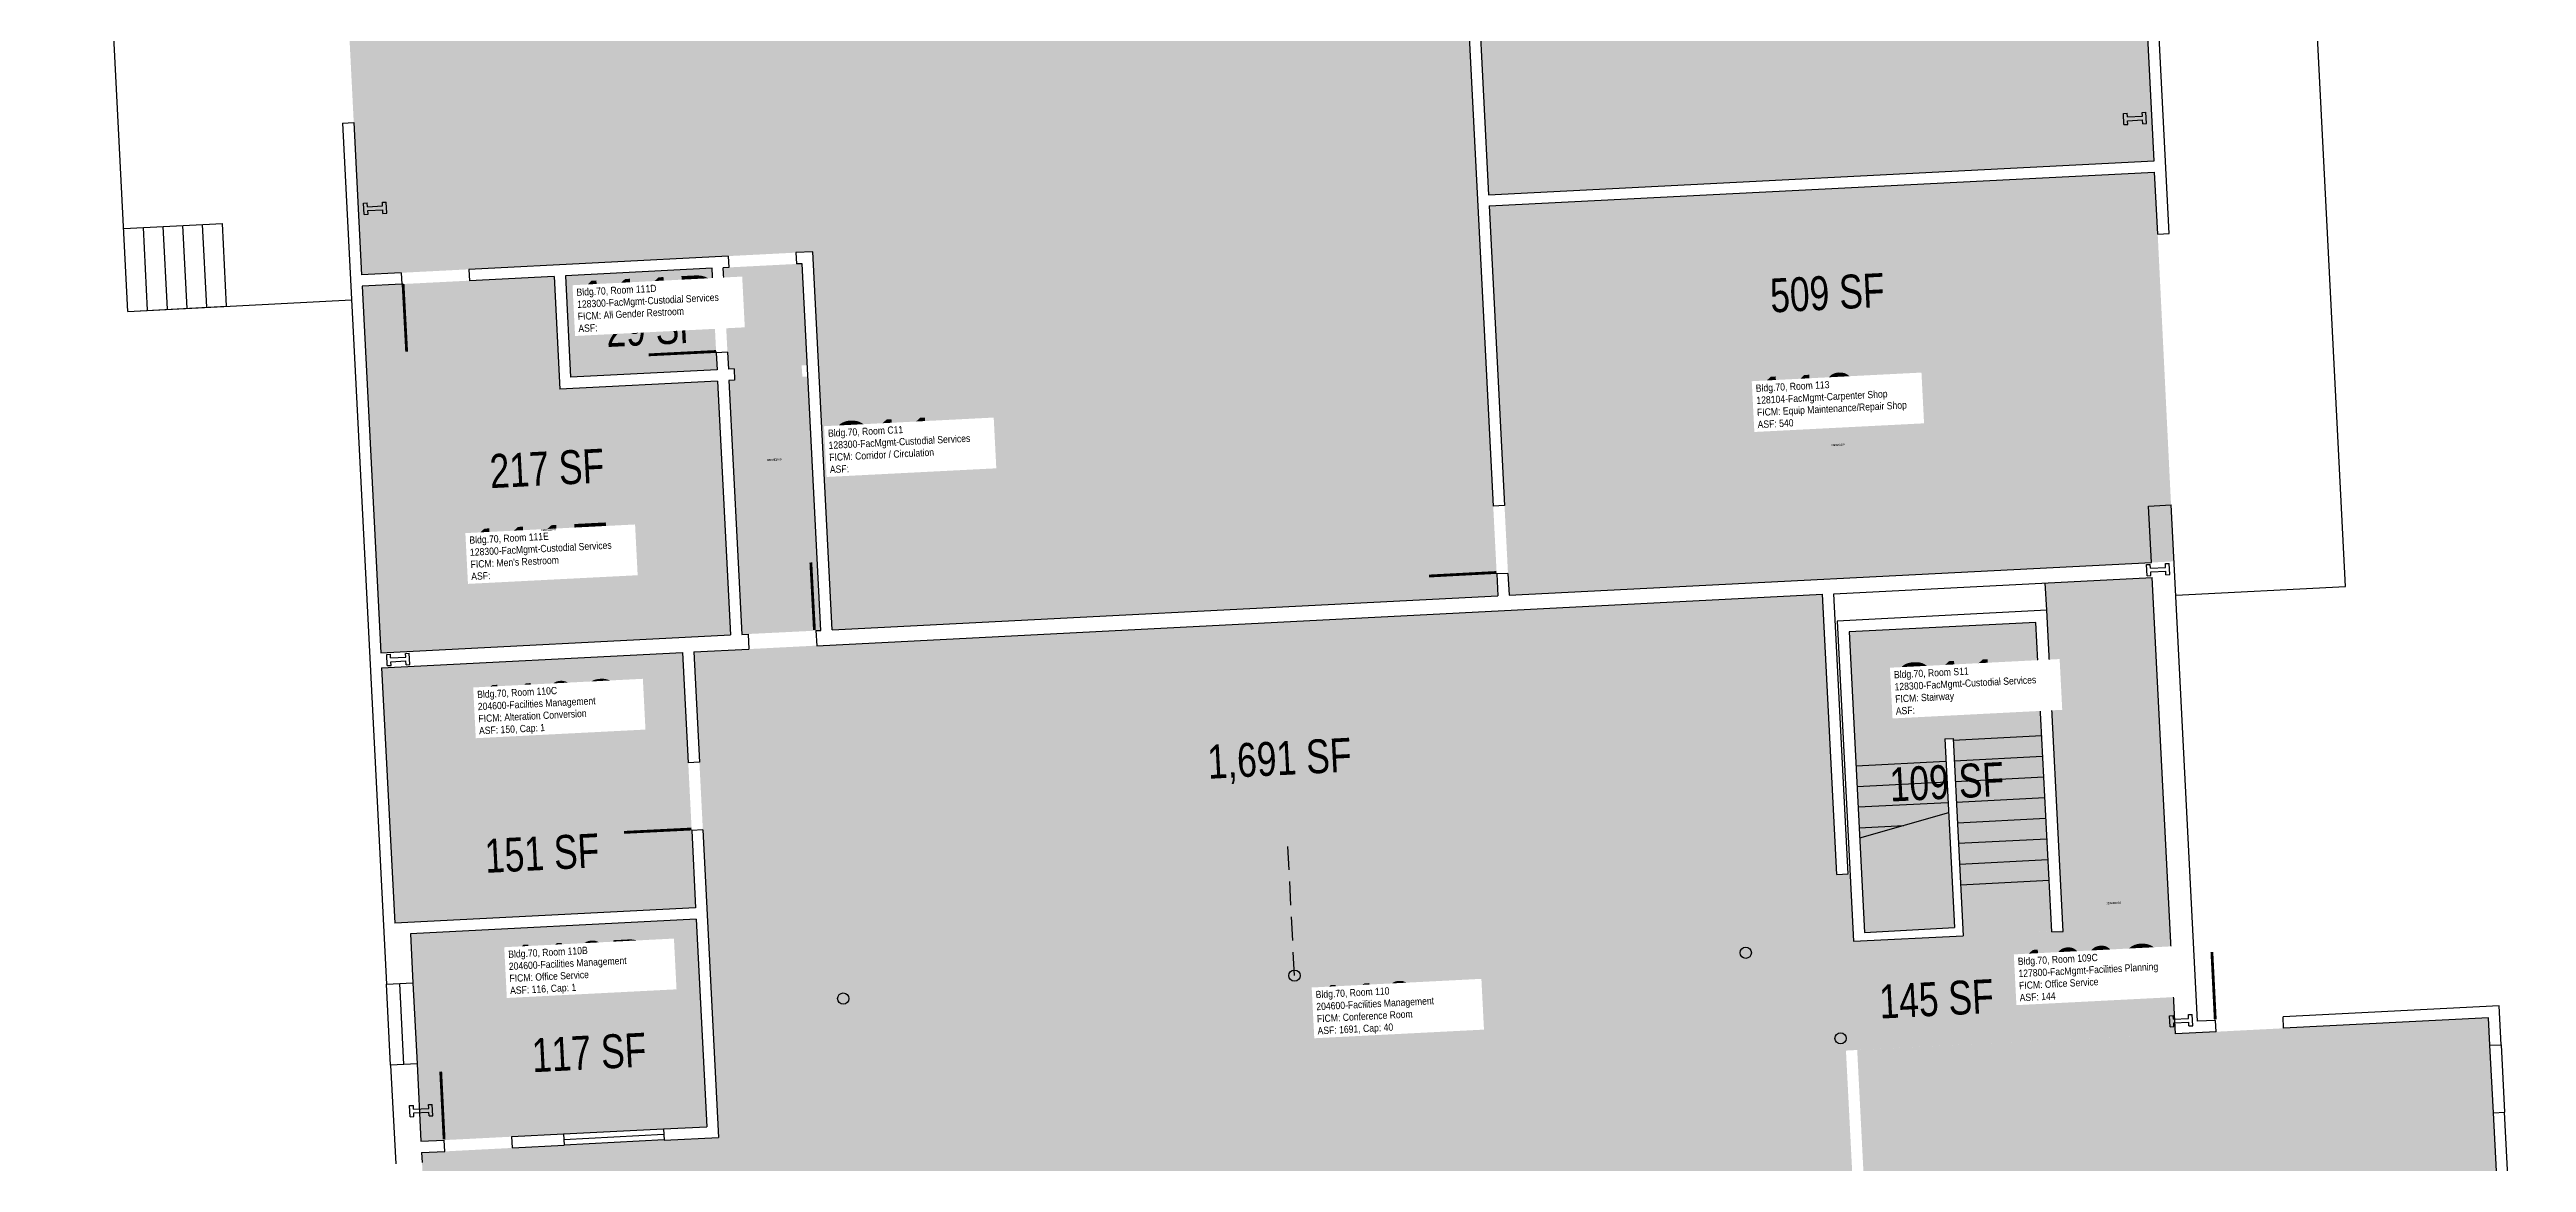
# Model space of a CAD drawing. Header units: inches. Extents: x 69217536 to 69218852, y 27687196 to 27690610.
# Drawn here: x 69217536 to 69218852, y 27688848 to 27689439 of the extents above; entities that cross this region are included whole.
import ezdxf
from ezdxf.enums import TextEntityAlignment as Align

# ---------------------------------------------------------------- set-up
doc = ezdxf.new("R2010")
doc.units = ezdxf.units.IN
doc.header["$LTSCALE"] = 50
doc.header["$MEASUREMENT"] = 0
doc.linetypes.add('DASHED2', pattern=[0.375, 0.25, -0.125])
for name, color, linetype in [('A-COLS', 5, 'CONTINUOUS'), ('A-DOOR', 2, 'CONTINUOUS'), ('A-FLOR', 3, 'CONTINUOUS'), ('A-GLAZ', 1, 'CONTINUOUS'), ('A-IDEN-RNUM', 7, 'CONTINUOUS'), ('A-IDEN-SNUM', 4, 'CONTINUOUS'), ('A-IDEN-VNUM', 4, 'CONTINUOUS'), ('A-SITE', 3, 'CONTINUOUS'), ('A-WALL', 5, 'CONTINUOUS'), ('AREA-TEXT', 3, 'CONTINUOUS'), ('Rooms-Category-Color', 7, 'CONTINUOUS'), ('Rooms-College-Color', 7, 'CONTINUOUS'), ('Rooms-Department-Color', 7, 'CONTINUOUS'), ('Rooms-Division-Color', 7, 'CONTINUOUS'), ('Rooms-Information', 7, 'CONTINUOUS')]:
    doc.layers.add(name, color=color, linetype=linetype)
doc.styles.add('CP_AREA', font='arial.ttf', dxfattribs={"height": 15})
doc.styles.add('CP_ROOMSNUMBER', font='arial.ttf', dxfattribs={"height": 1})
doc.styles.add('CP_ROOMVNUMBER', font='arial.ttf', dxfattribs={"width": 0.85, "height": 0.075})

msp = doc.modelspace()

# ---------------------------------------------------------------- hatches: boundary and pattern name
at = {"layer": 'Rooms-Category-Color', "linetype": 'ByBlock', "true_color": 0xe3c5e1}
for points in [[(69218639.5, 27689664.4), (69218628.4, 27689881.1), (69218604, 27690360.6), (69218587.5, 27690359.8), (69218250.4, 27690342.6), (69218283.5, 27689694.2), (69218300.5, 27689361.7), (69218654, 27689379.7)], [(69218277.5, 27689693.9), (69218255.6, 27690124.4), (69218198.8, 27690121.5), (69217982.9, 27690110.5), (69217791.2, 27690100.7), (69217662.3, 27690094.1), (69217672.7, 27689891.4), (69217688.6, 27689579.8), (69217697.7, 27689400), (69217701.9, 27689319.1), (69217722.8, 27689320.2), (69217932.5, 27689330.9), (69217941.5, 27689331.3), (69217951.8, 27689130.6), (69218305.4, 27689148.6)], [(69218654.3, 27689373.7), (69218300.8, 27689355.7), (69218311.4, 27689148.9), (69218664.6, 27689166.9), (69218663, 27689196.9)]]:
    msp.add_hatch(color=254, dxfattribs=at).paths.add_polyline_path(points)
at = {"layer": 'Rooms-Category-Color', "linetype": 'ByBlock', "true_color": 0xadadad}
for points in [[(69217890.7, 27689268.7), (69217890.2, 27689277.6), (69217888, 27689322.6), (69217810.1, 27689318.6), (69217812.8, 27689264.7)], [(69217938.9, 27689265.1), (69217936, 27689265), (69217935.6, 27689271), (69217938.6, 27689271.1), (69217935.9, 27689325), (69217932.9, 27689324.9), (69217893.9, 27689322.9), (69217896.2, 27689278), (69217896.7, 27689269), (69217899.7, 27689269.1), (69217900, 27689263.1), (69217897, 27689263), (69217903.9, 27689128.1), (69217907.2, 27689128.3), (69217945.8, 27689130.2)], [(69217891, 27689262.7), (69217807.1, 27689258.4), (69217804.1, 27689318.3), (69217723.2, 27689314.2), (69217702.2, 27689313.1), (69217712.1, 27689118.3), (69217897.9, 27689127.8)], [(69218599.6, 27688970), (69218591.2, 27689134.4), (69218492, 27689129.4), (69218500.2, 27688969.8), (69218547.9, 27688972.3), (69218542.8, 27689072.6), (69218547.2, 27689072.8), (69218552.5, 27688968), (69218599.6, 27688970.4)], [(69217712.5, 27689110.3), (69217719.5, 27688974.6), (69217879.3, 27688982.8), (69217872.4, 27689118.5)]]:
    msp.add_hatch(color=253, dxfattribs=at).paths.add_polyline_path(points)
at = {"layer": 'Rooms-Category-Color', "linetype": 'ByBlock', "true_color": 0xfa9ba3}
for points in [[(69218497.1, 27688774.9), (69218075.1, 27688753.3), (69217739.6, 27688736.3), (69217733.7, 27688852.8), (69217891.5, 27688860.9), (69217878.3, 27689118.8), (69218477.9, 27689149.4)], [(69218485.5, 27689000.6), (69218492.5, 27689000.9), (69218494.3, 27688965.1), (69218605.7, 27688970.7), (69218596.2, 27689155.4), (69218653, 27689158.3), (69218665.3, 27688915.9), (69218490.3, 27688907)], [(69217727.8, 27688969.1), (69217879.6, 27688976.8), (69217885.2, 27688866.5), (69217733.4, 27688858.8)], [(69218496.3, 27688907.3), (69218665.3, 27688915.9), (69218675.4, 27688718.9), (69218681.4, 27688719.2), (69218683.2, 27688683.9), (69218508.2, 27688675), (69218496.3, 27688907.3)], [(69218665.3, 27688915.9), (69218831.6, 27688924.4), (69218835.8, 27688843), (69218835.8, 27688843), (69218836.1, 27688837.1), (69218836.1, 27688837), (69218845.5, 27688653), (69218691.2, 27688645.1), (69218687.4, 27688719.5), (69218675.4, 27688718.9), (69218665.3, 27688915.9)]]:
    msp.add_hatch(color=241, dxfattribs=at).paths.add_polyline_path(points)
at = {"layer": 'Rooms-College-Color', "linetype": 'ByBlock', "true_color": 0x80bc67}
for points in [[(69218639.5, 27689664.4), (69218628.4, 27689881.1), (69218604, 27690360.6), (69218587.5, 27690359.8), (69218250.4, 27690342.6), (69218283.5, 27689694.2), (69218300.5, 27689361.7), (69218654, 27689379.7)], [(69218277.5, 27689693.9), (69218255.6, 27690124.4), (69218198.8, 27690121.5), (69217982.9, 27690110.5), (69217791.2, 27690100.7), (69217662.3, 27690094.1), (69217672.7, 27689891.4), (69217688.6, 27689579.8), (69217697.7, 27689400), (69217701.9, 27689319.1), (69217722.8, 27689320.2), (69217932.5, 27689330.9), (69217941.5, 27689331.3), (69217951.8, 27689130.6), (69218305.4, 27689148.6)], [(69218654.3, 27689373.7), (69218300.8, 27689355.7), (69218311.4, 27689148.9), (69218664.6, 27689166.9), (69218663, 27689196.9)], [(69218497.1, 27688774.9), (69218075.1, 27688753.3), (69217739.6, 27688736.3), (69217733.7, 27688852.8), (69217891.5, 27688860.9), (69217878.3, 27689118.8), (69218477.9, 27689149.4)], [(69218485.5, 27689000.6), (69218492.5, 27689000.9), (69218494.3, 27688965.1), (69218605.7, 27688970.7), (69218596.2, 27689155.4), (69218653, 27689158.3), (69218665.3, 27688915.9), (69218490.3, 27688907)], [(69217712.5, 27689110.3), (69217719.5, 27688974.6), (69217879.3, 27688982.8), (69217872.4, 27689118.5)], [(69217727.8, 27688969.1), (69217879.6, 27688976.8), (69217885.2, 27688866.5), (69217733.4, 27688858.8)], [(69218496.3, 27688907.3), (69218665.3, 27688915.9), (69218675.4, 27688718.9), (69218681.4, 27688719.2), (69218683.2, 27688683.9), (69218508.2, 27688675), (69218496.3, 27688907.3)], [(69218665.3, 27688915.9), (69218831.6, 27688924.4), (69218835.8, 27688843), (69218835.8, 27688843), (69218836.1, 27688837.1), (69218836.1, 27688837), (69218845.5, 27688653), (69218691.2, 27688645.1), (69218687.4, 27688719.5), (69218675.4, 27688718.9), (69218665.3, 27688915.9)]]:
    msp.add_hatch(color=83, dxfattribs=at).paths.add_polyline_path(points)
at = {"layer": 'Rooms-College-Color', "linetype": 'ByBlock', "true_color": 0xadadad}
for points in [[(69217890.7, 27689268.7), (69217890.2, 27689277.6), (69217888, 27689322.6), (69217810.1, 27689318.6), (69217812.8, 27689264.7)], [(69217938.9, 27689265.1), (69217936, 27689265), (69217935.6, 27689271), (69217938.6, 27689271.1), (69217935.9, 27689325), (69217932.9, 27689324.9), (69217893.9, 27689322.9), (69217896.2, 27689278), (69217896.7, 27689269), (69217899.7, 27689269.1), (69217900, 27689263.1), (69217897, 27689263), (69217903.9, 27689128.1), (69217907.2, 27689128.3), (69217945.8, 27689130.2)], [(69217891, 27689262.7), (69217807.1, 27689258.4), (69217804.1, 27689318.3), (69217723.2, 27689314.2), (69217702.2, 27689313.1), (69217712.1, 27689118.3), (69217897.9, 27689127.8)], [(69218599.6, 27688970), (69218591.2, 27689134.4), (69218492, 27689129.4), (69218500.2, 27688969.8), (69218547.9, 27688972.3), (69218542.8, 27689072.6), (69218547.2, 27689072.8), (69218552.5, 27688968), (69218599.6, 27688970.4)]]:
    msp.add_hatch(color=253, dxfattribs=at).paths.add_polyline_path(points)
at = {"layer": 'Rooms-Department-Color', "linetype": 'ByBlock', "true_color": 0x80bc67}
for points in [[(69218639.5, 27689664.4), (69218628.4, 27689881.1), (69218604, 27690360.6), (69218587.5, 27690359.8), (69218250.4, 27690342.6), (69218283.5, 27689694.2), (69218300.5, 27689361.7), (69218654, 27689379.7)], [(69218277.5, 27689693.9), (69218255.6, 27690124.4), (69218198.8, 27690121.5), (69217982.9, 27690110.5), (69217791.2, 27690100.7), (69217662.3, 27690094.1), (69217672.7, 27689891.4), (69217688.6, 27689579.8), (69217697.7, 27689400), (69217701.9, 27689319.1), (69217722.8, 27689320.2), (69217932.5, 27689330.9), (69217941.5, 27689331.3), (69217951.8, 27689130.6), (69218305.4, 27689148.6)], [(69218654.3, 27689373.7), (69218300.8, 27689355.7), (69218311.4, 27689148.9), (69218664.6, 27689166.9), (69218663, 27689196.9)], [(69218497.1, 27688774.9), (69218075.1, 27688753.3), (69217739.6, 27688736.3), (69217733.7, 27688852.8), (69217891.5, 27688860.9), (69217878.3, 27689118.8), (69218477.9, 27689149.4)], [(69218485.5, 27689000.6), (69218492.5, 27689000.9), (69218494.3, 27688965.1), (69218605.7, 27688970.7), (69218596.2, 27689155.4), (69218653, 27689158.3), (69218665.3, 27688915.9), (69218490.3, 27688907)], [(69217727.8, 27688969.1), (69217879.6, 27688976.8), (69217885.2, 27688866.5), (69217733.4, 27688858.8)], [(69218496.3, 27688907.3), (69218665.3, 27688915.9), (69218675.4, 27688718.9), (69218681.4, 27688719.2), (69218683.2, 27688683.9), (69218508.2, 27688675), (69218496.3, 27688907.3)], [(69218665.3, 27688915.9), (69218831.6, 27688924.4), (69218835.8, 27688843), (69218835.8, 27688843), (69218836.1, 27688837.1), (69218836.1, 27688837), (69218845.5, 27688653), (69218691.2, 27688645.1), (69218687.4, 27688719.5), (69218675.4, 27688718.9), (69218665.3, 27688915.9)]]:
    msp.add_hatch(color=83, dxfattribs=at).paths.add_polyline_path(points)
at = {"layer": 'Rooms-Department-Color', "linetype": 'ByBlock', "true_color": 0xacacac}
for points in [[(69217890.7, 27689268.7), (69217890.2, 27689277.6), (69217888, 27689322.6), (69217810.1, 27689318.6), (69217812.8, 27689264.7)], [(69217938.9, 27689265.1), (69217936, 27689265), (69217935.6, 27689271), (69217938.6, 27689271.1), (69217935.9, 27689325), (69217932.9, 27689324.9), (69217893.9, 27689322.9), (69217896.2, 27689278), (69217896.7, 27689269), (69217899.7, 27689269.1), (69217900, 27689263.1), (69217897, 27689263), (69217903.9, 27689128.1), (69217907.2, 27689128.3), (69217945.8, 27689130.2)], [(69217891, 27689262.7), (69217807.1, 27689258.4), (69217804.1, 27689318.3), (69217723.2, 27689314.2), (69217702.2, 27689313.1), (69217712.1, 27689118.3), (69217897.9, 27689127.8)], [(69218599.6, 27688970), (69218591.2, 27689134.4), (69218492, 27689129.4), (69218500.2, 27688969.8), (69218547.9, 27688972.3), (69218542.8, 27689072.6), (69218547.2, 27689072.8), (69218552.5, 27688968), (69218599.6, 27688970.4)], [(69217712.5, 27689110.3), (69217719.5, 27688974.6), (69217879.3, 27688982.8), (69217872.4, 27689118.5)]]:
    msp.add_hatch(color=253, dxfattribs=at).paths.add_polyline_path(points)
at = {"layer": 'Rooms-Division-Color', "linetype": 'ByBlock', "true_color": 0x80bc67}
for points in [[(69218639.5, 27689664.4), (69218628.4, 27689881.1), (69218604, 27690360.6), (69218587.5, 27690359.8), (69218250.4, 27690342.6), (69218283.5, 27689694.2), (69218300.5, 27689361.7), (69218654, 27689379.7)], [(69218277.5, 27689693.9), (69218255.6, 27690124.4), (69218198.8, 27690121.5), (69217982.9, 27690110.5), (69217791.2, 27690100.7), (69217662.3, 27690094.1), (69217672.7, 27689891.4), (69217688.6, 27689579.8), (69217697.7, 27689400), (69217701.9, 27689319.1), (69217722.8, 27689320.2), (69217932.5, 27689330.9), (69217941.5, 27689331.3), (69217951.8, 27689130.6), (69218305.4, 27689148.6)], [(69218654.3, 27689373.7), (69218300.8, 27689355.7), (69218311.4, 27689148.9), (69218664.6, 27689166.9), (69218663, 27689196.9)], [(69218497.1, 27688774.9), (69218075.1, 27688753.3), (69217739.6, 27688736.3), (69217733.7, 27688852.8), (69217891.5, 27688860.9), (69217878.3, 27689118.8), (69218477.9, 27689149.4)], [(69218485.5, 27689000.6), (69218492.5, 27689000.9), (69218494.3, 27688965.1), (69218605.7, 27688970.7), (69218596.2, 27689155.4), (69218653, 27689158.3), (69218665.3, 27688915.9), (69218490.3, 27688907)], [(69217727.8, 27688969.1), (69217879.6, 27688976.8), (69217885.2, 27688866.5), (69217733.4, 27688858.8)], [(69218496.3, 27688907.3), (69218665.3, 27688915.9), (69218675.4, 27688718.9), (69218681.4, 27688719.2), (69218683.2, 27688683.9), (69218508.2, 27688675), (69218496.3, 27688907.3)], [(69218665.3, 27688915.9), (69218831.6, 27688924.4), (69218835.8, 27688843), (69218835.8, 27688843), (69218836.1, 27688837.1), (69218836.1, 27688837), (69218845.5, 27688653), (69218691.2, 27688645.1), (69218687.4, 27688719.5), (69218675.4, 27688718.9), (69218665.3, 27688915.9)]]:
    msp.add_hatch(color=83, dxfattribs=at).paths.add_polyline_path(points)
at = {"layer": 'Rooms-Division-Color', "linetype": 'ByBlock', "true_color": 0xadadad}
for points in [[(69217890.7, 27689268.7), (69217890.2, 27689277.6), (69217888, 27689322.6), (69217810.1, 27689318.6), (69217812.8, 27689264.7)], [(69217938.9, 27689265.1), (69217936, 27689265), (69217935.6, 27689271), (69217938.6, 27689271.1), (69217935.9, 27689325), (69217932.9, 27689324.9), (69217893.9, 27689322.9), (69217896.2, 27689278), (69217896.7, 27689269), (69217899.7, 27689269.1), (69217900, 27689263.1), (69217897, 27689263), (69217903.9, 27689128.1), (69217907.2, 27689128.3), (69217945.8, 27689130.2)], [(69217891, 27689262.7), (69217807.1, 27689258.4), (69217804.1, 27689318.3), (69217723.2, 27689314.2), (69217702.2, 27689313.1), (69217712.1, 27689118.3), (69217897.9, 27689127.8)], [(69218599.6, 27688970), (69218591.2, 27689134.4), (69218492, 27689129.4), (69218500.2, 27688969.8), (69218547.9, 27688972.3), (69218542.8, 27689072.6), (69218547.2, 27689072.8), (69218552.5, 27688968), (69218599.6, 27688970.4)], [(69217712.5, 27689110.3), (69217719.5, 27688974.6), (69217879.3, 27688982.8), (69217872.4, 27689118.5)]]:
    msp.add_hatch(color=253, dxfattribs=at).paths.add_polyline_path(points)

# ---------------------------------------------------------------- linework, layer by layer
at = {"layer": 'A-COLS'}
for p, q in [((69218637.7, 27689404.9), (69218639.7, 27689405)), ((69218638, 27689398.9), (69218637.7, 27689404.9)), ((69218639.8, 27689403), (69218639.7, 27689405)), ((69218639.8, 27689403), (69218647.8, 27689403.4)), ((69218639.9, 27689401), (69218647.9, 27689401.4)), ((69218640, 27689399), (69218639.9, 27689401)), ((69218647.7, 27689405.4), (69218649.7, 27689405.5)), ((69218647.8, 27689403.4), (69218647.7, 27689405.4)), ((69218648, 27689399.4), (69218647.9, 27689401.4)), ((69218648, 27689399.4), (69218650, 27689399.5)), ((69218650, 27689399.5), (69218649.7, 27689405.5)), ((69218638, 27689398.9), (69218640, 27689399)), ((69217702.9, 27689357.2), (69217704.9, 27689357.3)), ((69217703.3, 27689351.2), (69217702.9, 27689357.2)), ((69217703.3, 27689351.2), (69217705.3, 27689351.3)), ((69217705, 27689355.3), (69217704.9, 27689357.3)), ((69217705, 27689355.3), (69217713, 27689355.7)), ((69217705.1, 27689353.3), (69217713.1, 27689353.7)), ((69217705.3, 27689351.3), (69217705.1, 27689353.3)), ((69217712.9, 27689357.7), (69217714.9, 27689357.8)), ((69217713, 27689355.7), (69217712.9, 27689357.7)), ((69217713.2, 27689351.7), (69217713.1, 27689353.7)), ((69217713.2, 27689351.7), (69217715.2, 27689351.8)), ((69217715.2, 27689351.8), (69217714.9, 27689357.8)), ((69218650, 27689165.2), (69218652, 27689165.3)), ((69218650.3, 27689159.2), (69218650, 27689165.2)), ((69218652.1, 27689163.3), (69218652, 27689165.3)), ((69218652.1, 27689163.3), (69218660.1, 27689163.7)), ((69218660, 27689165.7), (69218662, 27689165.8)), ((69218660.1, 27689163.7), (69218660, 27689165.7)), ((69218662.3, 27689159.9), (69218662, 27689165.8)), ((69218650.3, 27689159.2), (69218652.3, 27689159.3)), ((69218652.2, 27689161.3), (69218660.2, 27689161.7)), ((69218652.3, 27689159.3), (69218652.2, 27689161.3)), ((69218660.3, 27689159.8), (69218660.2, 27689161.7)), ((69218660.3, 27689159.8), (69218662.3, 27689159.9)), ((69217715.2, 27689117.5), (69217717.2, 27689117.6)), ((69217715.5, 27689111.5), (69217715.2, 27689117.5)), ((69217715.5, 27689111.5), (69217717.5, 27689111.6)), ((69217717.3, 27689115.6), (69217717.2, 27689117.6)), ((69217717.3, 27689115.6), (69217725.3, 27689116)), ((69217717.4, 27689113.6), (69217725.4, 27689114)), ((69217717.5, 27689111.6), (69217717.4, 27689113.6)), ((69217725.2, 27689118), (69217727.2, 27689118.1)), ((69217725.3, 27689116), (69217725.2, 27689118)), ((69217725.5, 27689112), (69217725.4, 27689114)), ((69217725.5, 27689112), (69217727.5, 27689112.1)), ((69217727.5, 27689112.1), (69217727.2, 27689118.1)), ((69218662.2, 27688925.5), (69218664.2, 27688925.6)), ((69218662.5, 27688919.6), (69218662.2, 27688925.5)), ((69218664.3, 27688923.7), (69218664.2, 27688925.6)), ((69218672.2, 27688926.1), (69218674.2, 27688926.2)), ((69218672.3, 27688924.1), (69218672.2, 27688926.1)), ((69218674.5, 27688920.2), (69218674.2, 27688926.2)), ((69218662.5, 27688919.6), (69218664.5, 27688919.7)), ((69218664.3, 27688923.7), (69218672.3, 27688924.1)), ((69218664.4, 27688921.7), (69218672.4, 27688922.1)), ((69218664.5, 27688919.7), (69218664.4, 27688921.7)), ((69218672.5, 27688920.1), (69218672.4, 27688922.1)), ((69218672.5, 27688920.1), (69218674.5, 27688920.2)), ((69217727.4, 27688877.8), (69217729.4, 27688877.9)), ((69217727.7, 27688871.8), (69217727.4, 27688877.8)), ((69217729.5, 27688875.9), (69217729.4, 27688877.9)), ((69217729.5, 27688875.9), (69217737.5, 27688876.3)), ((69217729.6, 27688873.9), (69217737.6, 27688874.3)), ((69217729.7, 27688871.9), (69217729.6, 27688873.9)), ((69217737.4, 27688878.3), (69217739.4, 27688878.4)), ((69217737.5, 27688876.3), (69217737.4, 27688878.3)), ((69217737.7, 27688872.3), (69217737.6, 27688874.3)), ((69217739.7, 27688872.4), (69217739.4, 27688878.4)), ((69217727.7, 27688871.8), (69217729.7, 27688871.9)), ((69217737.7, 27688872.3), (69217739.7, 27688872.4))]:
    msp.add_line(p, q, dxfattribs=at)
at = {"layer": 'A-COLS', "linetype": 'DASHED2'}
msp.add_line((69218197.4, 27688946.8), (69218193.7, 27689019.5), dxfattribs=at)
at = {"layer": 'A-COLS', "linetype": 'ByBlock'}
for centre in [(69218437.1, 27688959), (69218197.4, 27688946.8), (69217957.7, 27688934.6), (69218487.5, 27688913.5)]:
    msp.add_circle(centre, 3, dxfattribs=at)
at = {"layer": 'A-DOOR', "linetype": 'Continuous'}
for points in [[(69217723.9, 27689314.2, 1.5, 1.5, 0), (69217725.8, 27689278.3, 0, 0, 0), (69217725, 27689278.2, 0, 0, 0.414214), (69217759.1, 27689316, 0, 0, 0.414214)], [(69217890.2, 27689278.4, 1.5, 1.5, 0), (69217854.3, 27689276.6, 0, 0, 0), (69217854.3, 27689275.8, 0, 0, -0.414214), (69217888.4, 27689313.6, 0, 0, -0.414214)], [(69218304.7, 27689161, 1.5, 1.5, 0), (69218268.8, 27689159.1, 0, 0, 0), (69218268.8, 27689158.4, 0, 0, -0.414214), (69218302.9, 27689196.2, 0, 0, -0.414214)], [(69217942.4, 27689130.4, 1.5, 1.5, 0), (69217940.5, 27689166.3, 0, 0, 0), (69217941.3, 27689166.4, 0, 0, 0.414214), (69217907.2, 27689128.6, 0, 0, 0.414214)], [(69217877.1, 27689024.7, 1.5, 1.5, 0), (69217841.2, 27689022.9, 0, 0, 0), (69217841.2, 27689022.1, 0, 0, -0.414214), (69217875.3, 27689059.9, 0, 0, -0.414214)], [(69218686.5, 27688923.5, 1.5, 1.5, 0), (69218684.7, 27688959.4, 0, 0, 0), (69218684, 27688959.4, 0, 0, -0.399711), (69218722.5, 27688925.3, 0, 0, -0.414214)], [(69217745.7, 27688859.8, 1.5, 1.5, 0), (69217743.9, 27688895.8, 0, 0, 0), (69217743.2, 27688895.7, 0, 0, -0.399711), (69217781.7, 27688861.6, 0, 0, -0.414214)]]:
    msp.add_lwpolyline(points, format="xyseb", dxfattribs=at)
at = {"layer": 'A-FLOR'}
msp.add_line((69218755.7, 27689153.6), (69218718.4, 27689884.7), dxfattribs=at)
at = {"layer": 'A-FLOR', "linetype": 'Continuous'}
msp.add_line((69218665.5, 27689149), (69218755.7, 27689153.6), dxfattribs=at)
at = {"layer": 'A-FLOR', "linetype": 'ByBlock'}
for p, q in [((69218547.2, 27689071.9), (69218594.3, 27689074.3)), ((69218495.7, 27689058.3), (69218543.4, 27689060.7)), ((69218547.8, 27689061), (69218594.8, 27689063.4)), ((69218496.2, 27689047.3), (69218543.9, 27689049.8)), ((69218548.3, 27689050), (69218595.4, 27689052.4)), ((69218496.8, 27689036.4), (69218544.5, 27689038.8)), ((69218544.8, 27689033.3), (69218497.6, 27689019.9)), ((69218548.9, 27689039), (69218595.9, 27689041.4)), ((69218497.3, 27689025.4), (69218521.1, 27689026.6)), ((69218549.5, 27689028), (69218596.5, 27689030.4)), ((69218550, 27689017.1), (69218597.1, 27689019.5)), ((69218550.6, 27689006.1), (69218597.6, 27689008.5)), ((69218551.1, 27688995.1), (69218598.2, 27688997.5))]:
    msp.add_line(p, q, dxfattribs=at)
at = {"layer": 'A-GLAZ', "linetype": 'ByBlock'}
for p, q in [((69217717.3, 27688899.3), (69217715.1, 27688942.2)), ((69217724.3, 27688899.6), (69217722.1, 27688942.6)), ((69217729.1, 27688942.9), (69217731.3, 27688900)), ((69217809.2, 27688862.8), (69217862.2, 27688865.5)), ((69217809.3, 27688859.8), (69217862.4, 27688862.5)), ((69217862.5, 27688859.5), (69217809.5, 27688856.8))]:
    msp.add_line(p, q, dxfattribs=at)
at = {"layer": 'A-SITE'}
for p, q in [((69217577.7, 27689299.7), (69217536.1, 27690114.7)), ((69217575.5, 27689343.7), (69217627.9, 27689346.4)), ((69217588.2, 27689300.3), (69217586, 27689344.2)), ((69217598.7, 27689300.8), (69217596.4, 27689344.8)), ((69217609.2, 27689301.3), (69217606.9, 27689345.3)), ((69217619.7, 27689301.9), (69217617.4, 27689345.8)), ((69217630.1, 27689302.4), (69217627.9, 27689346.4)), ((69217577.7, 27689299.7), (69217696.5, 27689305.8)), ((69217577.7, 27689299.7), (69217630.1, 27689302.4))]:
    msp.add_line(p, q, dxfattribs=at)
at = {"layer": 'A-WALL'}
for p, q in [((69218277.5, 27689693.9), (69218302.9, 27689196.2)), ((69218283.5, 27689694.2), (69218300.5, 27689361.7)), ((69218654, 27689379.7), (69218639.5, 27689664.4)), ((69218662, 27689341.1), (69218645.5, 27689664.7)), ((69217691.7, 27689399.7), (69217715.1, 27688942.2)), ((69217697.8, 27689400), (69217701.9, 27689319.1)), ((69218300.5, 27689361.7), (69218654, 27689379.7)), ((69218300.8, 27689355.7), (69218654.3, 27689373.7)), ((69218656, 27689340.8), (69218654.3, 27689373.7)), ((69218300.8, 27689355.7), (69218308.9, 27689196.5)), ((69217896.6, 27689329), (69217758.8, 27689322)), ((69217888, 27689322.6), (69217810.1, 27689318.6)), ((69217888.4, 27689313.6), (69217888, 27689322.6)), ((69217896.9, 27689323), (69217893.9, 27689322.9)), ((69217894.4, 27689313.9), (69217893.9, 27689322.9)), ((69217941.6, 27689331.3), (69217932.6, 27689330.9)), ((69217935.9, 27689325), (69217932.9, 27689324.9)), ((69217945.8, 27689130.2), (69217935.9, 27689325)), ((69217951.8, 27689130.6), (69217941.6, 27689331.3)), ((69217722.9, 27689320.2), (69217701.9, 27689319.1)), ((69217723.2, 27689314.2), (69217702.2, 27689313.1)), ((69217702.2, 27689313.1), (69217712.1, 27689118.3)), ((69217723.9, 27689314.2), (69217723.2, 27689314.2)), ((69217804.1, 27689318.3), (69217759.1, 27689316)), ((69217804.1, 27689318.3), (69217807.1, 27689258.4)), ((69217810.1, 27689318.6), (69217812.8, 27689264.7)), ((69217890.7, 27689268.7), (69217812.8, 27689264.7)), ((69217890.2, 27689277.6), (69217890.2, 27689278.4)), ((69217890.2, 27689277.6), (69217890.7, 27689268.7)), ((69217896.2, 27689278), (69217896.7, 27689269)), ((69217899.7, 27689269.1), (69217896.7, 27689269)), ((69217891, 27689262.7), (69217807.1, 27689258.4)), ((69217891, 27689262.7), (69217897.9, 27689127.8)), ((69217900, 27689263.1), (69217897, 27689263)), ((69217897, 27689263), (69217903.9, 27689128.1)), ((69218652.6, 27689166.3), (69218651, 27689196.3)), ((69218677, 27688922.6), (69218663, 27689196.9)), ((69218311.4, 27689148.9), (69218652.6, 27689166.3)), ((69217943.6, 27689122.1), (69218477.9, 27689149.4)), ((69218310.8, 27689160.5), (69218304.8, 27689160.2)), ((69218304.8, 27689160.2), (69218305.4, 27689148.6)), ((69218310.8, 27689160.5), (69218311.4, 27689148.9)), ((69218485.5, 27689000.6), (69218477.9, 27689149.4)), ((69218483.9, 27689149.7), (69218653, 27689158.3)), ((69218491.5, 27689000.9), (69218483.9, 27689149.7)), ((69218665.3, 27688915.9), (69218653, 27689158.3)), ((69217951.8, 27689130.6), (69218305.4, 27689148.6)), ((69217712.1, 27689118.3), (69217897.9, 27689127.8)), ((69217903.9, 27689128.1), (69217907.2, 27689128.3)), ((69217943.1, 27689130.1), (69217945.8, 27689130.2)), ((69217712.5, 27689110.3), (69217872.4, 27689118.5)), ((69217712.5, 27689110.3), (69217719.5, 27688974.6)), ((69217872.4, 27689118.5), (69217875.3, 27689059.9)), ((69217878.3, 27689118.8), (69217907.6, 27689120.3)), ((69217878.3, 27689118.8), (69217881.3, 27689060.2)), ((69217877.2, 27689024), (69217879.3, 27688982.8)), ((69217883.2, 27689024.3), (69217891.5, 27688860.9)), ((69218485.5, 27689000.6), (69218491.5, 27689000.9)), ((69217879.3, 27688982.8), (69217719.5, 27688974.6)), ((69217879.6, 27688976.8), (69217727.8, 27688969.1)), ((69217727.8, 27688969.1), (69217729.1, 27688942.9)), ((69217879.6, 27688976.8), (69217885.2, 27688866.5)), ((69218837.3, 27688930.7), (69218722.5, 27688924.9)), ((69218838.4, 27688910.1), (69218837.3, 27688930.7)), ((69218686.9, 27688917), (69218665.3, 27688915.9)), ((69218686.6, 27688923), (69218677, 27688922.6)), ((69218686.9, 27688917), (69218686.6, 27688923)), ((69218722.8, 27688918.9), (69218722.5, 27688924.9)), ((69218831.6, 27688924.4), (69218722.8, 27688918.9)), ((69218832.4, 27688909.8), (69218831.6, 27688924.4)), ((69217717.3, 27688899.3), (69217720, 27688846.8)), ((69217731.3, 27688900), (69217733.4, 27688858.8)), ((69218835.8, 27688843), (69218834.2, 27688873.9)), ((69218851.8, 27688647.3), (69218840.2, 27688874.2)), ((69217782, 27688855.3), (69217781.7, 27688861.3)), ((69217733.7, 27688852.8), (69217734, 27688847.6)), ((69217746.1, 27688853.4), (69217745.8, 27688859.4))]:
    msp.add_line(p, q, dxfattribs=at)
at = {"layer": 'A-WALL', "linetype": 'Continuous'}
for p, q in [((69217691.7, 27689399.7), (69217697.8, 27689400)), ((69218656, 27689340.8), (69218662, 27689341.1)), ((69217758.8, 27689322), (69217759.1, 27689316)), ((69217896.6, 27689329), (69217896.9, 27689323)), ((69217932.6, 27689330.9), (69217932.9, 27689324.9)), ((69217722.9, 27689320.2), (69217723.2, 27689314.2)), ((69217894.4, 27689313.9), (69217888.4, 27689313.6)), ((69217896.2, 27689278), (69217890.2, 27689277.6)), ((69217899.7, 27689269.1), (69217900, 27689263.1)), ((69218651, 27689196.3), (69218663, 27689196.9)), ((69217907.2, 27689128.3), (69217907.6, 27689120.3)), ((69217943.1, 27689130.1), (69217943.6, 27689122.1)), ((69217881.3, 27689060.2), (69217875.3, 27689059.9)), ((69217883.2, 27689024.3), (69217877.2, 27689024)), ((69218832.4, 27688909.8), (69218838.4, 27688910.1)), ((69218834.2, 27688873.9), (69218840.2, 27688874.2))]:
    msp.add_line(p, q, dxfattribs=at)
at = {"layer": 'A-WALL', "linetype": 'DASHED2'}
msp.add_line((69218308.9, 27689196.5), (69218302.9, 27689196.2), dxfattribs=at)
at = {"layer": 'A-WALL', "linetype": 'ByBlock'}
for p, q in [((69218597, 27689140.9), (69218596.2, 27689155.4)), ((69218591.2, 27689134.4), (69218492, 27689129.4)), ((69218492, 27689129.4), (69218500.2, 27688969.8)), ((69218599.6, 27688970), (69218591.2, 27689134.4)), ((69218542.8, 27689072.6), (69218547.2, 27689072.8)), ((69218500.2, 27688969.8), (69218547.9, 27688972.3)), ((69218599.6, 27688970), (69218605.7, 27688970.3)), ((69217715.1, 27688942.2), (69217729.1, 27688942.9)), ((69217731.3, 27688900), (69217717.3, 27688899.3)), ((69218834.2, 27688873.9), (69218832.4, 27688909.8)), ((69218838.4, 27688910.1), (69218840.2, 27688874.2)), ((69217781.7, 27688861.3), (69217809.2, 27688862.7)), ((69217809.2, 27688862.7), (69217809.5, 27688856.7)), ((69217862.2, 27688865.4), (69217885.2, 27688866.5)), ((69217862.2, 27688865.4), (69217862.5, 27688859.4)), ((69217862.5, 27688859.4), (69217891.5, 27688860.9)), ((69217733.4, 27688858.8), (69217745.8, 27688859.4)), ((69217733.7, 27688852.8), (69217746.1, 27688853.4)), ((69217782, 27688855.3), (69217809.5, 27688856.7))]:
    msp.add_line(p, q, dxfattribs=at)
for points in [[(69218605.7, 27688970.3), (69218597, 27689140.9), (69218485.6, 27689135.2), (69218494.3, 27688965.1), (69218552.5, 27688968)], [(69218542.8, 27689072.6), (69218547.9, 27688972.3)], [(69218547.2, 27689072.8), (69218552.5, 27688968)]]:
    msp.add_lwpolyline(points, dxfattribs=at)

# ---------------------------------------------------------------- texts
at = {"layer": 'A-IDEN-RNUM', "style": 'CP_ROOMSNUMBER', "width": 0.85}
for s, p in [('0111-D0', (69217825, 27689311.9)), ('0113-00', (69218482.3, 27689228.1)), ('0C11-00', (69217917.1, 27689220.2)), ('0111-E0', (69217797.3, 27689183)), ('0110-C0', (69217801.4, 27689099.8)), ('0S11-00', (69218539.5, 27689095.3)), ('0109-C0', (69218628.7, 27688984.7)), ('0110-B0', (69217815.9, 27688961.7)), ('0110-00', (69218246.9, 27688940.5))]:
    msp.add_text(s, height=1, rotation=2.9191, dxfattribs=at).set_placement(p)
at = {"layer": 'A-IDEN-SNUM', "style": 'CP_ROOMSNUMBER', "width": 0.85}
for s, p in [('07000111D0', (69217825, 27689311.9)), ('0700011300', (69218482.3, 27689228.1)), ('07000C1100', (69217917.1, 27689220.2)), ('07000111E0', (69217797.3, 27689183)), ('07000110C0', (69217801.4, 27689099.8)), ('07000S1100', (69218539.5, 27689095.3)), ('07000109C0', (69218628.7, 27688984.7)), ('07000110B0', (69217815.9, 27688961.7)), ('0700011000', (69218246.9, 27688940.5))]:
    msp.add_text(s, height=1, rotation=2.9191, dxfattribs=at).set_placement(p)
at = {"layer": 'A-IDEN-VNUM', "style": 'CP_ROOMVNUMBER', "width": 0.85}
for s, p in [('111D', (69217817.1, 27689288.6)), ('113', (69218443.5, 27689237.6)), ('C11', (69217950.7, 27689213.7)), ('111E', (69217760.2, 27689156.9)), ('S11', (69218516.9, 27689085.4)), ('110C', (69217764.4, 27689073.8)), ('110B', (69217780.9, 27688935.8)), ('109C', (69218582.7, 27688933.1)), ('110', (69218209.8, 27688914.4))]:
    msp.add_text(s, height=27, rotation=2.9191, dxfattribs=at).set_placement(p)
at = {"layer": 'AREA-TEXT', "linetype": 'ByBlock', "style": 'CP_AREA', "width": 0.75}
for s, p in [('509 SF', (69218480.4, 27689309.6)), ('29 SF', (69217856.8, 27689291)), ('217 SF', (69217800.3, 27689216.3)), ('1,691 SF', (69218189.4, 27689062.3)), ('109 SF', (69218543.9, 27689049.8)), ('151 SF', (69217797.7, 27689011.9)), ('145 SF', (69218538.4, 27688934.5)), ('117 SF', (69217822.7, 27688906))]:
    msp.add_text(s, height=18, rotation=2.9191, dxfattribs=at).set_placement(p, align=Align.MIDDLE_CENTER)

# ---------------------------------------------------------------- next in the draw order: texts
at = {"layer": 'Rooms-Information', "linetype": 'ByBlock', "width": 86.4, "attachment_point": 7, "rotation": 2.9191, "style": 'CP_ROOMVNUMBER', "bg_fill": 3, "box_fill_scale": 1.5, "bg_fill_color": 256, "bg_fill_true_color": 13158600, "bg_fill_transparency": 0}
for s, insert, char_height in [('Bldg.70, Room 111D^M^J128300-FacMgmt-Custodial Services^M^JFICM: All Gender Restroom^M^JASF: ', (69217817.1, 27689288.6), 3.857), ('Bldg.70, Room 113^M^J128104-FacMgmt-Carpenter Shop^M^JFICM: Equip Maintenance/Repair Shop^M^JASF: 540', (69218443.5, 27689237.6), 3.8571), ('Bldg.70, Room C11^M^J128300-FacMgmt-Custodial Services^M^JFICM: Corridor / Circulation^M^JASF: ', (69217950.7, 27689213.7), 3.857), ("Bldg.70, Room 111E^M^J128300-FacMgmt-Custodial Services^M^JFICM: Men's Restroom^M^JASF: ", (69217760.2, 27689156.9), 3.857), ('Bldg.70, Room S11^M^J128300-FacMgmt-Custodial Services^M^JFICM: Stairway^M^JASF: ', (69218516.9, 27689085.4), 3.857), ('Bldg.70, Room 110C^M^J204600-Facilities Management^M^JFICM: Alteration Conversion^M^JASF: 150, Cap: 1', (69217764.4, 27689073.8), 3.8571), ('Bldg.70, Room 110B^M^J204600-Facilities Management^M^JFICM: Office Service^M^JASF: 116, Cap: 1', (69217780.9, 27688935.8), 3.857), ('Bldg.70, Room 109C^M^J127800-FacMgmt-Facilities Planning^M^JFICM: Office Service^M^JASF: 144', (69218582.7, 27688933.1), 3.857), ('Bldg.70, Room 110^M^J204600-Facilities Management^M^JFICM: Conference Room^M^JASF: 1691, Cap: 40', (69218209.8, 27688914.4), 3.857)]:
    msp.add_mtext(s, dxfattribs=dict(at, insert=insert, char_height=char_height))

doc.saveas('drawing.dxf')
